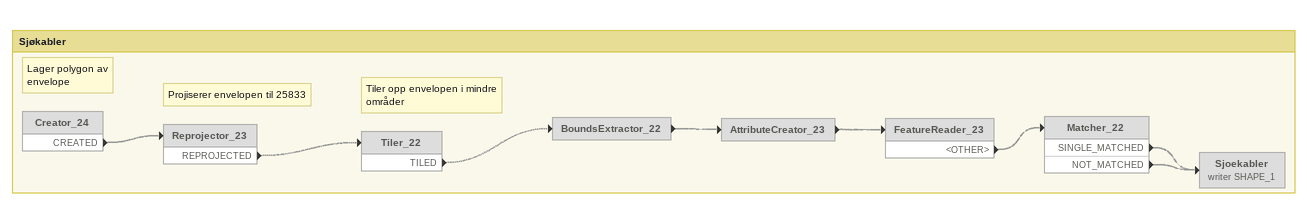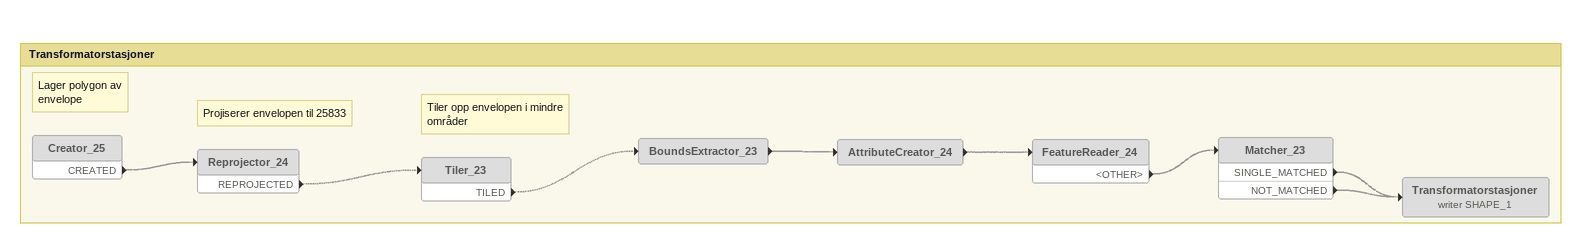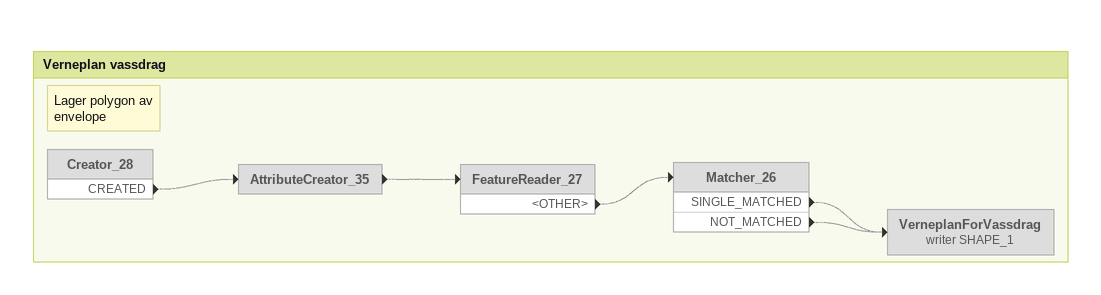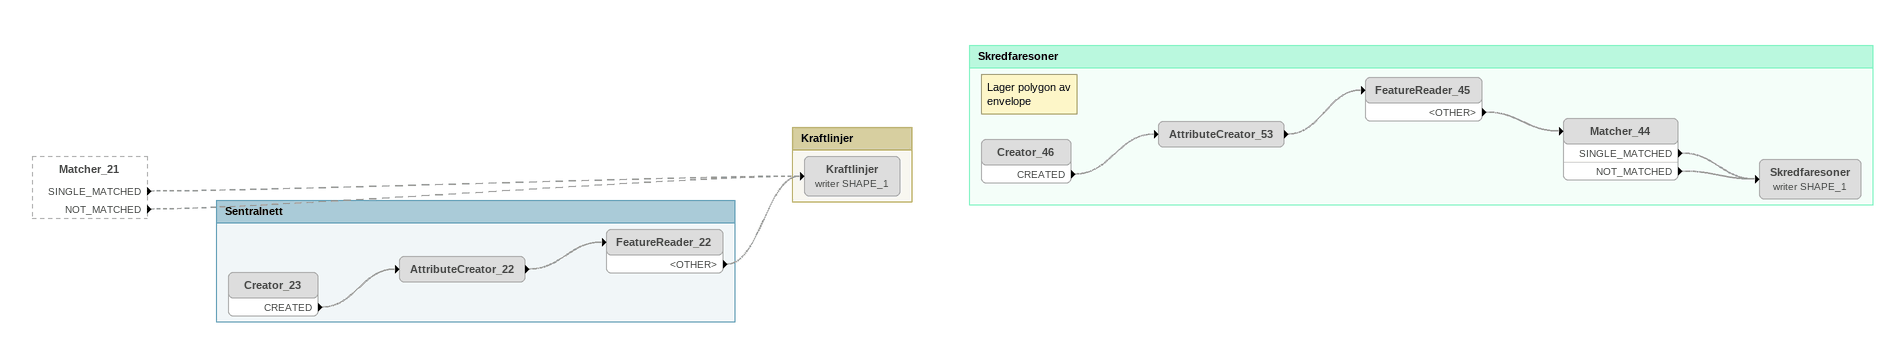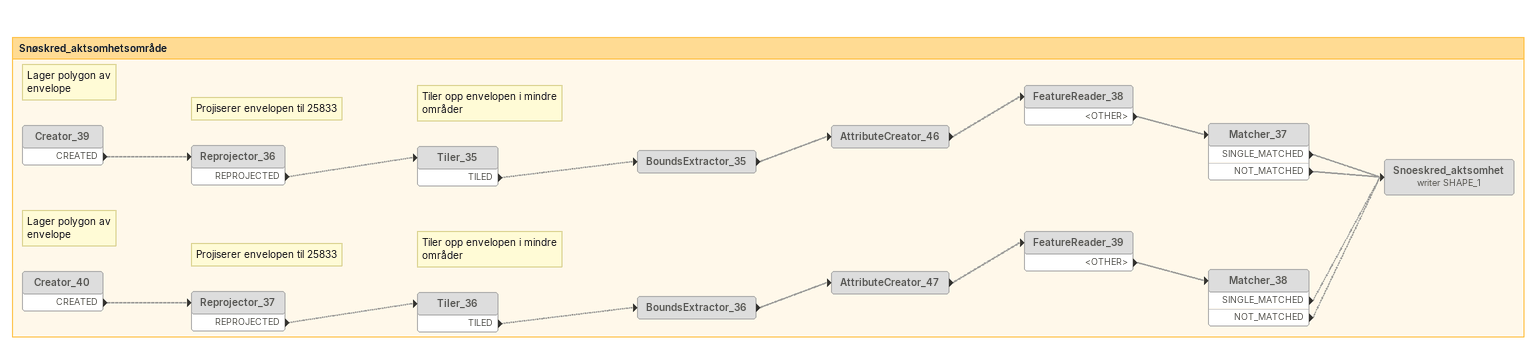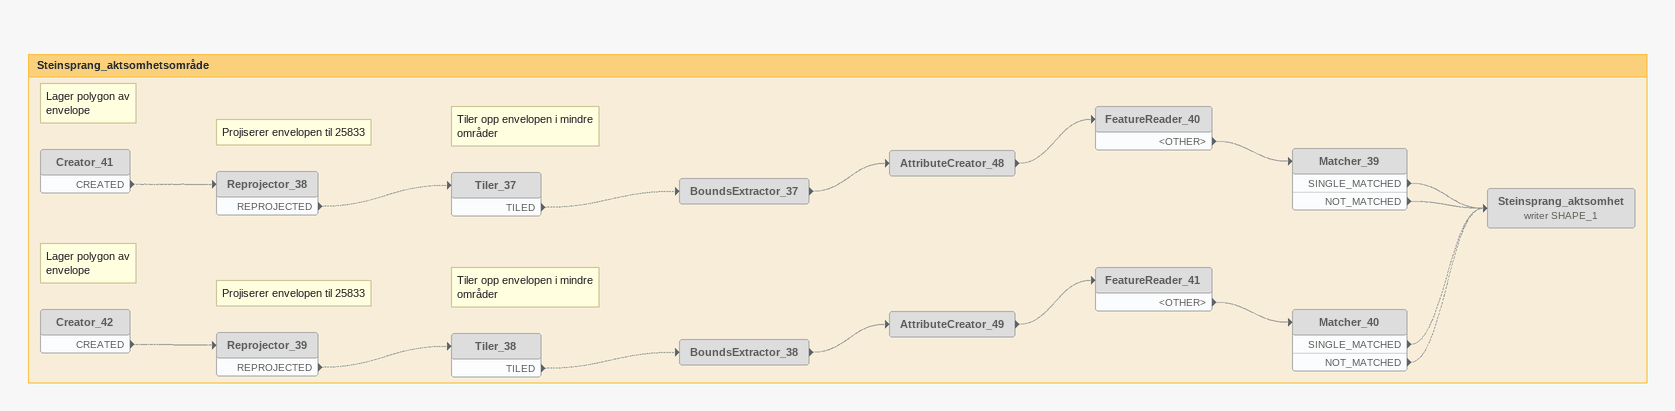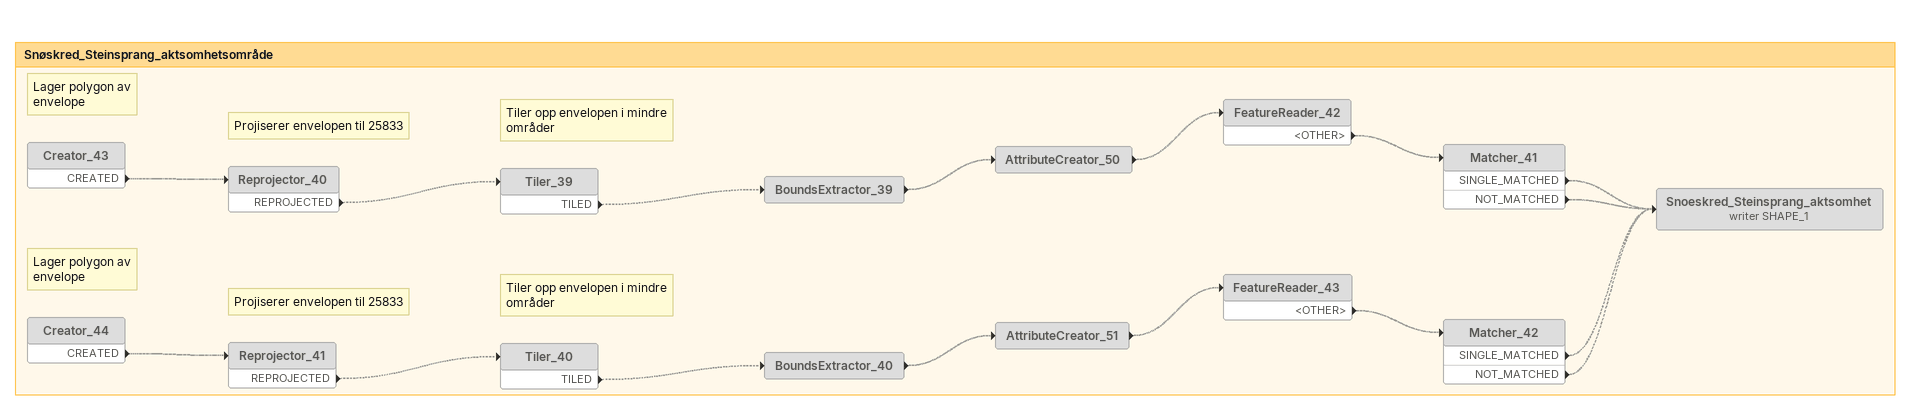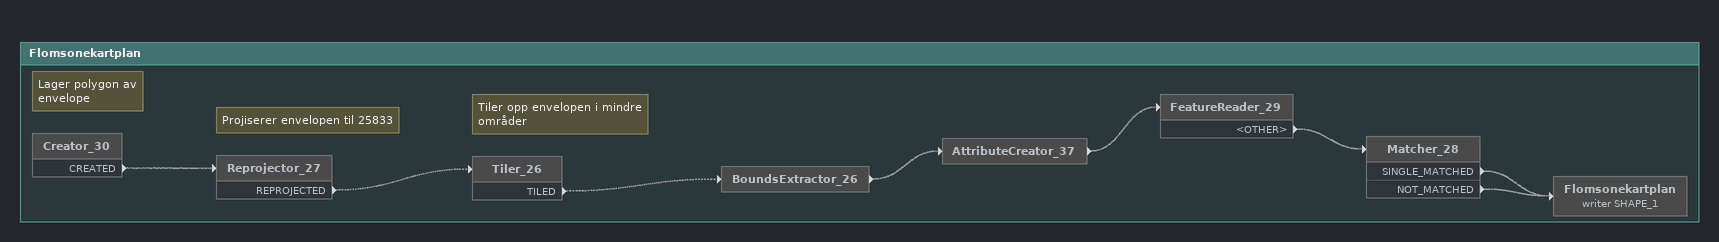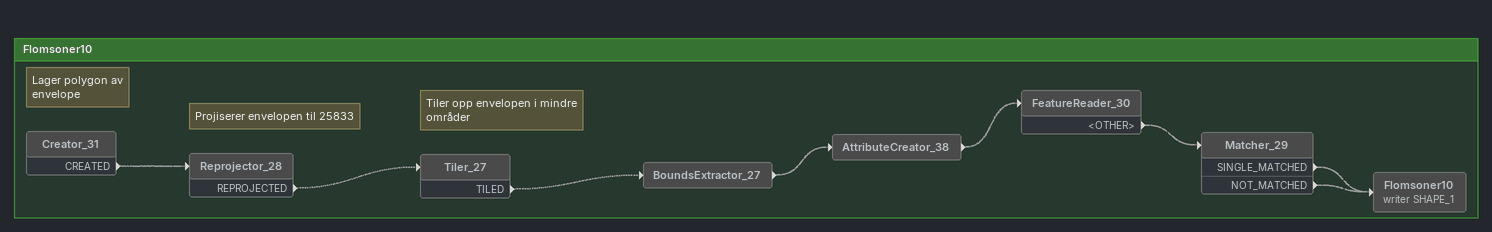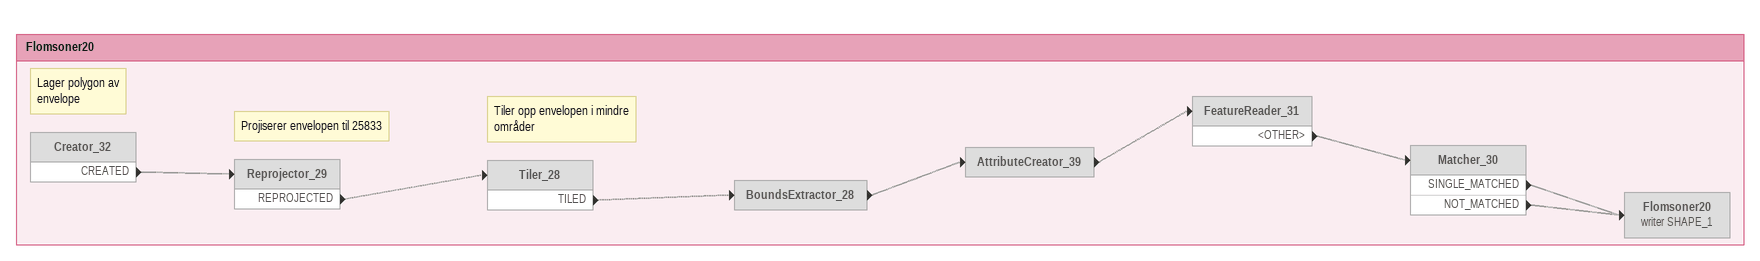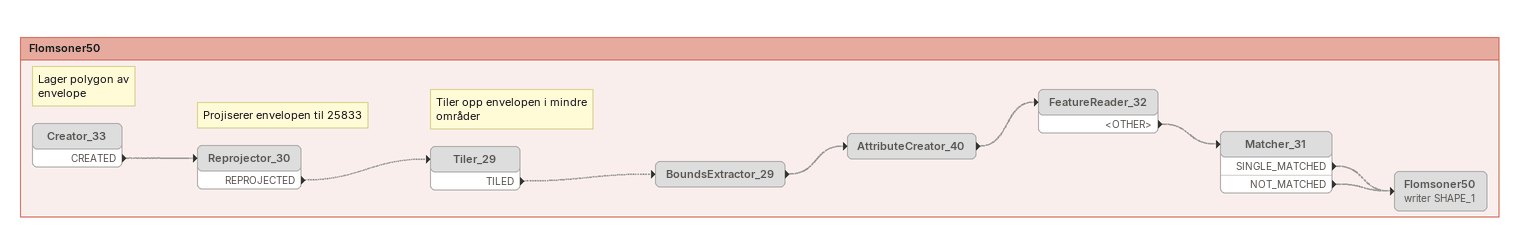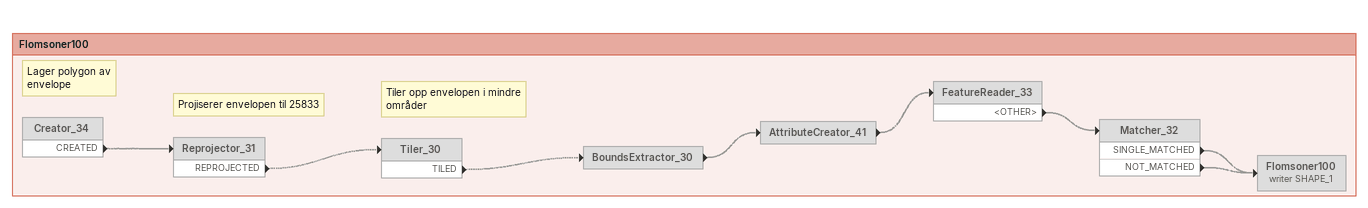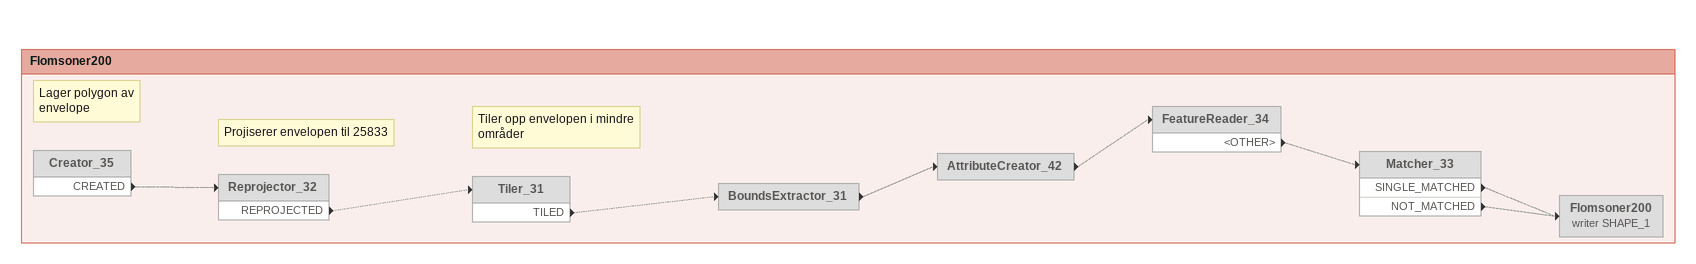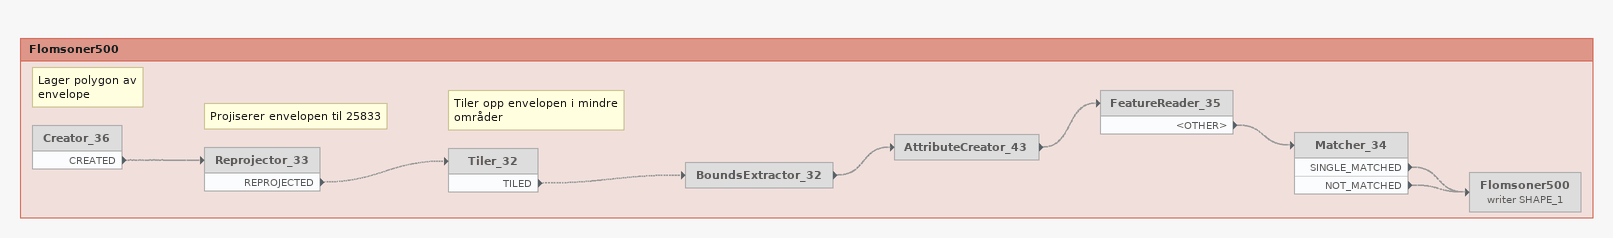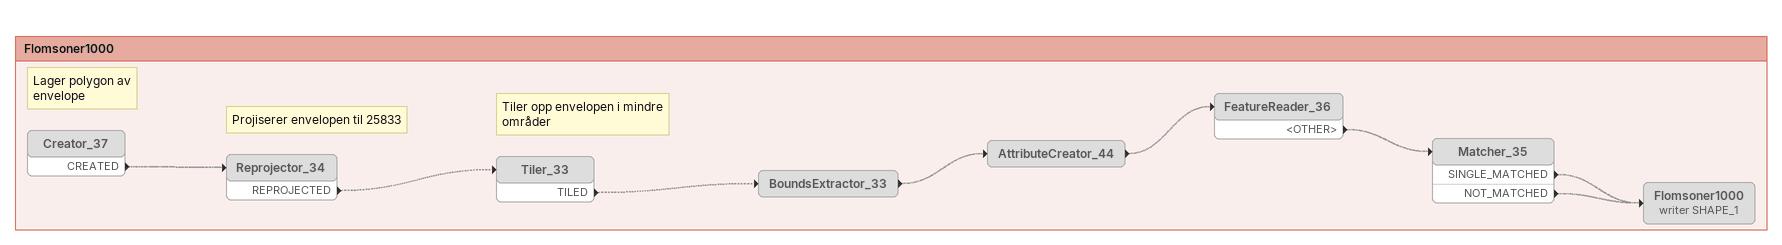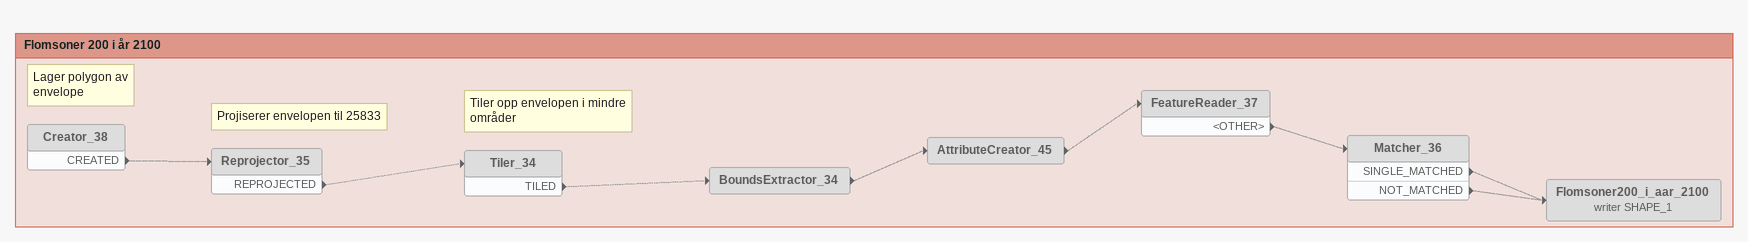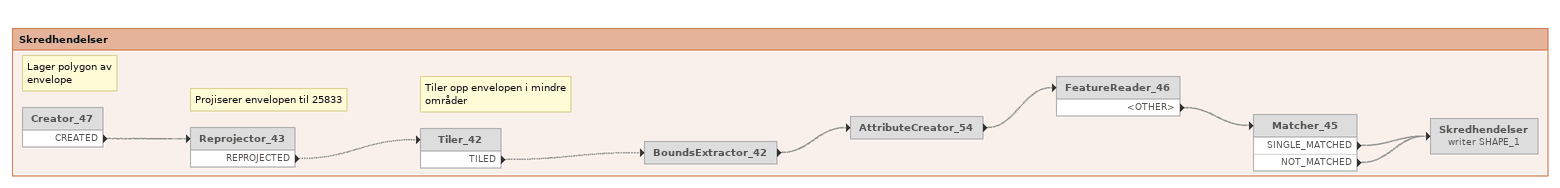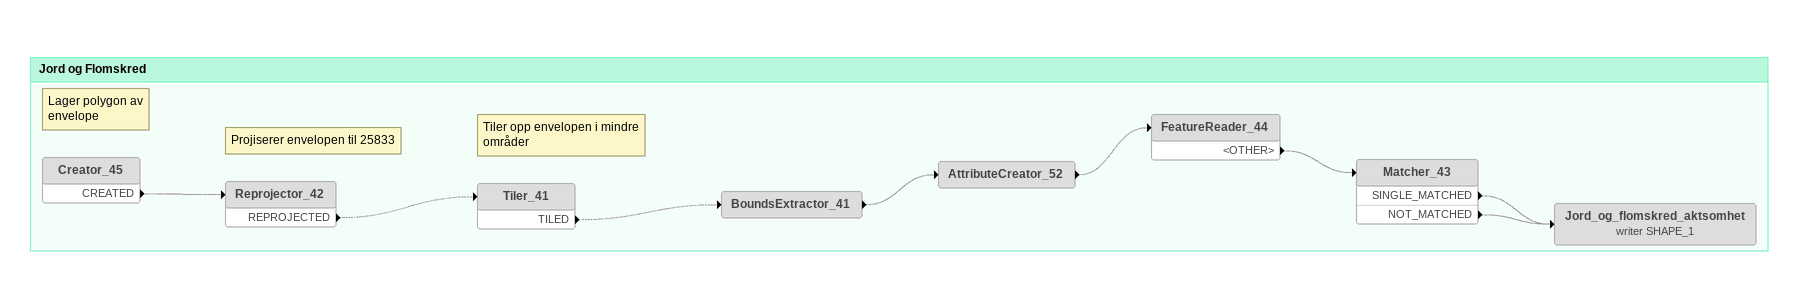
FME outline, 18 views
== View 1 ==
Bookmark: Sjøkabler
Note: Lager polygon av / envelope
Creator_24 [off]
    CREATED -> Reprojector_23 [off]
Note: Projiserer envelopen til 25833
Reprojector_23 [off]
    REPROJECTED -> Tiler_22 [off]
Note: Tiler opp envelopen i mindre / områder
Tiler_22 [off]
    TILED -> BoundsExtractor_22 [off]
BoundsExtractor_22 [off]
    -> AttributeCreator_23 [off]
AttributeCreator_23 [off]
    -> FeatureReader_23 [off]
FeatureReader_23 [off]
    <OTHER> -> Matcher_22 [off]
Matcher_22 [off]
    SINGLE_MATCHED -> Sjoekabler (writer SHAPE_1) [off]
    NOT_MATCHED -> Sjoekabler (writer SHAPE_1) [off]
Sjoekabler (writer SHAPE_1) [off]

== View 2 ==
Bookmark: Transformatorstasjoner
Note: Lager polygon av / envelope
Creator_25 [off]
    CREATED -> Reprojector_24 [off]
Note: Projiserer envelopen til 25833
Reprojector_24 [off]
    REPROJECTED -> Tiler_23 [off]
Note: Tiler opp envelopen i mindre / områder
Tiler_23 [off]
    TILED -> BoundsExtractor_23 [off]
BoundsExtractor_23 [off]
    -> AttributeCreator_24 [off]
AttributeCreator_24 [off]
    -> FeatureReader_24 [off]
FeatureReader_24 [off]
    <OTHER> -> Matcher_23 [off]
Matcher_23 [off]
    SINGLE_MATCHED -> Transformatorstasjoner (writer SHAPE_1) [off]
    NOT_MATCHED -> Transformatorstasjoner (writer SHAPE_1) [off]
Transformatorstasjoner (writer SHAPE_1) [off]

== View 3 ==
Bookmark: Verneplan vassdrag
Note: Lager polygon av / envelope
Creator_28 [off]
    CREATED -> AttributeCreator_35 [off]
AttributeCreator_35 [off]
    -> FeatureReader_27 [off]
FeatureReader_27 [off]
    <OTHER> -> Matcher_26 [off]
Matcher_26 [off]
    SINGLE_MATCHED -> VerneplanForVassdrag (writer SHAPE_1) [off]
    NOT_MATCHED -> VerneplanForVassdrag (writer SHAPE_1) [off]
VerneplanForVassdrag (writer SHAPE_1) [off]

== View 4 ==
Matcher_21 [outside]
    SINGLE_MATCHED -> Kraftlinjer (writer SHAPE_1) [off]
    NOT_MATCHED -> Kraftlinjer (writer SHAPE_1) [off]

Bookmark: Sentralnett
Creator_23 [off]
    CREATED -> AttributeCreator_22 [off]
AttributeCreator_22 [off]
    -> FeatureReader_22 [off]
FeatureReader_22 [off]
    <OTHER> -> Kraftlinjer (writer SHAPE_1) [off]

Bookmark: Kraftlinjer
Kraftlinjer (writer SHAPE_1) [off]

Bookmark: Skredfaresoner
Note: Lager polygon av / envelope
Creator_46 [off]
    CREATED -> AttributeCreator_53 [off]
AttributeCreator_53 [off]
    -> FeatureReader_45 [off]
FeatureReader_45 [off]
    <OTHER> -> Matcher_44 [off]
Matcher_44 [off]
    SINGLE_MATCHED -> Skredfaresoner (writer SHAPE_1) [off]
    NOT_MATCHED -> Skredfaresoner (writer SHAPE_1) [off]
Skredfaresoner (writer SHAPE_1) [off]

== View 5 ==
Bookmark: Snøskred_aktsomhetsområde
Note: Lager polygon av / envelope
Creator_39 [off]
    CREATED -> Reprojector_36 [off]
Note: Projiserer envelopen til 25833
Reprojector_36 [off]
    REPROJECTED -> Tiler_35 [off]
Note: Tiler opp envelopen i mindre / områder
Tiler_35 [off]
    TILED -> BoundsExtractor_35 [off]
BoundsExtractor_35 [off]
    -> AttributeCreator_46 [off]
AttributeCreator_46 [off]
    -> FeatureReader_38 [off]
FeatureReader_38 [off]
    <OTHER> -> Matcher_37 [off]
Matcher_37 [off]
    SINGLE_MATCHED -> Snoeskred_aktsomhet (writer SHAPE_1) [off]
    NOT_MATCHED -> Snoeskred_aktsomhet (writer SHAPE_1) [off]
Note: Lager polygon av / envelope
Creator_40 [off]
    CREATED -> Reprojector_37 [off]
Note: Projiserer envelopen til 25833
Reprojector_37 [off]
    REPROJECTED -> Tiler_36 [off]
Note: Tiler opp envelopen i mindre / områder
Tiler_36 [off]
    TILED -> BoundsExtractor_36 [off]
BoundsExtractor_36 [off]
    -> AttributeCreator_47 [off]
AttributeCreator_47 [off]
    -> FeatureReader_39 [off]
FeatureReader_39 [off]
    <OTHER> -> Matcher_38 [off]
Matcher_38 [off]
    SINGLE_MATCHED -> Snoeskred_aktsomhet (writer SHAPE_1) [off]
    NOT_MATCHED -> Snoeskred_aktsomhet (writer SHAPE_1) [off]
Snoeskred_aktsomhet (writer SHAPE_1) [off]

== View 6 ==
Bookmark: Steinsprang_aktsomhetsområde
Note: Lager polygon av / envelope
Creator_41 [off]
    CREATED -> Reprojector_38 [off]
Note: Projiserer envelopen til 25833
Reprojector_38 [off]
    REPROJECTED -> Tiler_37 [off]
Note: Tiler opp envelopen i mindre / områder
Tiler_37 [off]
    TILED -> BoundsExtractor_37 [off]
BoundsExtractor_37 [off]
    -> AttributeCreator_48 [off]
AttributeCreator_48 [off]
    -> FeatureReader_40 [off]
FeatureReader_40 [off]
    <OTHER> -> Matcher_39 [off]
Matcher_39 [off]
    SINGLE_MATCHED -> Steinsprang_aktsomhet (writer SHAPE_1) [off]
    NOT_MATCHED -> Steinsprang_aktsomhet (writer SHAPE_1) [off]
Note: Lager polygon av / envelope
Creator_42 [off]
    CREATED -> Reprojector_39 [off]
Note: Projiserer envelopen til 25833
Reprojector_39 [off]
    REPROJECTED -> Tiler_38 [off]
Note: Tiler opp envelopen i mindre / områder
Tiler_38 [off]
    TILED -> BoundsExtractor_38 [off]
BoundsExtractor_38 [off]
    -> AttributeCreator_49 [off]
AttributeCreator_49 [off]
    -> FeatureReader_41 [off]
FeatureReader_41 [off]
    <OTHER> -> Matcher_40 [off]
Matcher_40 [off]
    SINGLE_MATCHED -> Steinsprang_aktsomhet (writer SHAPE_1) [off]
    NOT_MATCHED -> Steinsprang_aktsomhet (writer SHAPE_1) [off]
Steinsprang_aktsomhet (writer SHAPE_1) [off]

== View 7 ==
Bookmark: Snøskred_Steinsprang_aktsomhetsområde
Note: Lager polygon av / envelope
Creator_43 [off]
    CREATED -> Reprojector_40 [off]
Note: Projiserer envelopen til 25833
Reprojector_40 [off]
    REPROJECTED -> Tiler_39 [off]
Note: Tiler opp envelopen i mindre / områder
Tiler_39 [off]
    TILED -> BoundsExtractor_39 [off]
BoundsExtractor_39 [off]
    -> AttributeCreator_50 [off]
AttributeCreator_50 [off]
    -> FeatureReader_42 [off]
FeatureReader_42 [off]
    <OTHER> -> Matcher_41 [off]
Matcher_41 [off]
    SINGLE_MATCHED -> Snoeskred_Steinsprang_aktsomhet (writer SHAPE_1) [off]
    NOT_MATCHED -> Snoeskred_Steinsprang_aktsomhet (writer SHAPE_1) [off]
Note: Lager polygon av / envelope
Creator_44 [off]
    CREATED -> Reprojector_41 [off]
Note: Projiserer envelopen til 25833
Reprojector_41 [off]
    REPROJECTED -> Tiler_40 [off]
Note: Tiler opp envelopen i mindre / områder
Tiler_40 [off]
    TILED -> BoundsExtractor_40 [off]
BoundsExtractor_40 [off]
    -> AttributeCreator_51 [off]
AttributeCreator_51 [off]
    -> FeatureReader_43 [off]
FeatureReader_43 [off]
    <OTHER> -> Matcher_42 [off]
Matcher_42 [off]
    SINGLE_MATCHED -> Snoeskred_Steinsprang_aktsomhet (writer SHAPE_1) [off]
    NOT_MATCHED -> Snoeskred_Steinsprang_aktsomhet (writer SHAPE_1) [off]
Snoeskred_Steinsprang_aktsomhet (writer SHAPE_1) [off]

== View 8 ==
Bookmark: Flomsonekartplan
Note: Lager polygon av / envelope
Creator_30 [off]
    CREATED -> Reprojector_27 [off]
Note: Projiserer envelopen til 25833
Reprojector_27 [off]
    REPROJECTED -> Tiler_26 [off]
Note: Tiler opp envelopen i mindre / områder
Tiler_26 [off]
    TILED -> BoundsExtractor_26 [off]
BoundsExtractor_26 [off]
    -> AttributeCreator_37 [off]
AttributeCreator_37 [off]
    -> FeatureReader_29 [off]
FeatureReader_29 [off]
    <OTHER> -> Matcher_28 [off]
Matcher_28 [off]
    SINGLE_MATCHED -> Flomsonekartplan (writer SHAPE_1) [off]
    NOT_MATCHED -> Flomsonekartplan (writer SHAPE_1) [off]
Flomsonekartplan (writer SHAPE_1) [off]

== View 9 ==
Bookmark: Flomsoner10
Note: Lager polygon av / envelope
Creator_31 [off]
    CREATED -> Reprojector_28 [off]
Note: Projiserer envelopen til 25833
Reprojector_28 [off]
    REPROJECTED -> Tiler_27 [off]
Note: Tiler opp envelopen i mindre / områder
Tiler_27 [off]
    TILED -> BoundsExtractor_27 [off]
BoundsExtractor_27 [off]
    -> AttributeCreator_38 [off]
AttributeCreator_38 [off]
    -> FeatureReader_30 [off]
FeatureReader_30 [off]
    <OTHER> -> Matcher_29 [off]
Matcher_29 [off]
    SINGLE_MATCHED -> Flomsoner10 (writer SHAPE_1) [off]
    NOT_MATCHED -> Flomsoner10 (writer SHAPE_1) [off]
Flomsoner10 (writer SHAPE_1) [off]

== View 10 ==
Bookmark: Flomsoner20
Note: Lager polygon av / envelope
Creator_32 [off]
    CREATED -> Reprojector_29 [off]
Note: Projiserer envelopen til 25833
Reprojector_29 [off]
    REPROJECTED -> Tiler_28 [off]
Note: Tiler opp envelopen i mindre / områder
Tiler_28 [off]
    TILED -> BoundsExtractor_28 [off]
BoundsExtractor_28 [off]
    -> AttributeCreator_39 [off]
AttributeCreator_39 [off]
    -> FeatureReader_31 [off]
FeatureReader_31 [off]
    <OTHER> -> Matcher_30 [off]
Matcher_30 [off]
    SINGLE_MATCHED -> Flomsoner20 (writer SHAPE_1) [off]
    NOT_MATCHED -> Flomsoner20 (writer SHAPE_1) [off]
Flomsoner20 (writer SHAPE_1) [off]

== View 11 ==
Bookmark: Flomsoner50
Note: Lager polygon av / envelope
Creator_33 [off]
    CREATED -> Reprojector_30 [off]
Note: Projiserer envelopen til 25833
Reprojector_30 [off]
    REPROJECTED -> Tiler_29 [off]
Note: Tiler opp envelopen i mindre / områder
Tiler_29 [off]
    TILED -> BoundsExtractor_29 [off]
BoundsExtractor_29 [off]
    -> AttributeCreator_40 [off]
AttributeCreator_40 [off]
    -> FeatureReader_32 [off]
FeatureReader_32 [off]
    <OTHER> -> Matcher_31 [off]
Matcher_31 [off]
    SINGLE_MATCHED -> Flomsoner50 (writer SHAPE_1) [off]
    NOT_MATCHED -> Flomsoner50 (writer SHAPE_1) [off]
Flomsoner50 (writer SHAPE_1) [off]

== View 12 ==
Bookmark: Flomsoner100
Note: Lager polygon av / envelope
Creator_34 [off]
    CREATED -> Reprojector_31 [off]
Note: Projiserer envelopen til 25833
Reprojector_31 [off]
    REPROJECTED -> Tiler_30 [off]
Note: Tiler opp envelopen i mindre / områder
Tiler_30 [off]
    TILED -> BoundsExtractor_30 [off]
BoundsExtractor_30 [off]
    -> AttributeCreator_41 [off]
AttributeCreator_41 [off]
    -> FeatureReader_33 [off]
FeatureReader_33 [off]
    <OTHER> -> Matcher_32 [off]
Matcher_32 [off]
    SINGLE_MATCHED -> Flomsoner100 (writer SHAPE_1) [off]
    NOT_MATCHED -> Flomsoner100 (writer SHAPE_1) [off]
Flomsoner100 (writer SHAPE_1) [off]

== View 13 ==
Bookmark: Flomsoner200
Note: Lager polygon av / envelope
Creator_35 [off]
    CREATED -> Reprojector_32 [off]
Note: Projiserer envelopen til 25833
Reprojector_32 [off]
    REPROJECTED -> Tiler_31 [off]
Note: Tiler opp envelopen i mindre / områder
Tiler_31 [off]
    TILED -> BoundsExtractor_31 [off]
BoundsExtractor_31 [off]
    -> AttributeCreator_42 [off]
AttributeCreator_42 [off]
    -> FeatureReader_34 [off]
FeatureReader_34 [off]
    <OTHER> -> Matcher_33 [off]
Matcher_33 [off]
    SINGLE_MATCHED -> Flomsoner200 (writer SHAPE_1) [off]
    NOT_MATCHED -> Flomsoner200 (writer SHAPE_1) [off]
Flomsoner200 (writer SHAPE_1) [off]

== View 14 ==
Bookmark: Flomsoner500
Note: Lager polygon av / envelope
Creator_36 [off]
    CREATED -> Reprojector_33 [off]
Note: Projiserer envelopen til 25833
Reprojector_33 [off]
    REPROJECTED -> Tiler_32 [off]
Note: Tiler opp envelopen i mindre / områder
Tiler_32 [off]
    TILED -> BoundsExtractor_32 [off]
BoundsExtractor_32 [off]
    -> AttributeCreator_43 [off]
AttributeCreator_43 [off]
    -> FeatureReader_35 [off]
FeatureReader_35 [off]
    <OTHER> -> Matcher_34 [off]
Matcher_34 [off]
    SINGLE_MATCHED -> Flomsoner500 (writer SHAPE_1) [off]
    NOT_MATCHED -> Flomsoner500 (writer SHAPE_1) [off]
Flomsoner500 (writer SHAPE_1) [off]

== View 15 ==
Bookmark: Flomsoner1000
Note: Lager polygon av / envelope
Creator_37 [off]
    CREATED -> Reprojector_34 [off]
Note: Projiserer envelopen til 25833
Reprojector_34 [off]
    REPROJECTED -> Tiler_33 [off]
Note: Tiler opp envelopen i mindre / områder
Tiler_33 [off]
    TILED -> BoundsExtractor_33 [off]
BoundsExtractor_33 [off]
    -> AttributeCreator_44 [off]
AttributeCreator_44 [off]
    -> FeatureReader_36 [off]
FeatureReader_36 [off]
    <OTHER> -> Matcher_35 [off]
Matcher_35 [off]
    SINGLE_MATCHED -> Flomsoner1000 (writer SHAPE_1) [off]
    NOT_MATCHED -> Flomsoner1000 (writer SHAPE_1) [off]
Flomsoner1000 (writer SHAPE_1) [off]

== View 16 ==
Bookmark: Flomsoner 200 i år 2100
Note: Lager polygon av / envelope
Creator_38 [off]
    CREATED -> Reprojector_35 [off]
Note: Projiserer envelopen til 25833
Reprojector_35 [off]
    REPROJECTED -> Tiler_34 [off]
Note: Tiler opp envelopen i mindre / områder
Tiler_34 [off]
    TILED -> BoundsExtractor_34 [off]
BoundsExtractor_34 [off]
    -> AttributeCreator_45 [off]
AttributeCreator_45 [off]
    -> FeatureReader_37 [off]
FeatureReader_37 [off]
    <OTHER> -> Matcher_36 [off]
Matcher_36 [off]
    SINGLE_MATCHED -> Flomsoner200_i_aar_2100 (writer SHAPE_1) [off]
    NOT_MATCHED -> Flomsoner200_i_aar_2100 (writer SHAPE_1) [off]
Flomsoner200_i_aar_2100 (writer SHAPE_1) [off]

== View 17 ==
Bookmark: Skredhendelser
Note: Lager polygon av / envelope
Creator_47 [off]
    CREATED -> Reprojector_43 [off]
Note: Projiserer envelopen til 25833
Reprojector_43 [off]
    REPROJECTED -> Tiler_42 [off]
Note: Tiler opp envelopen i mindre / områder
Tiler_42 [off]
    TILED -> BoundsExtractor_42 [off]
BoundsExtractor_42 [off]
    -> AttributeCreator_54 [off]
AttributeCreator_54 [off]
    -> FeatureReader_46 [off]
FeatureReader_46 [off]
    <OTHER> -> Matcher_45 [off]
Matcher_45 [off]
    SINGLE_MATCHED -> Skredhendelser (writer SHAPE_1) [off]
    NOT_MATCHED -> Skredhendelser (writer SHAPE_1) [off]
Skredhendelser (writer SHAPE_1) [off]

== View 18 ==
Bookmark: Jord og Flomskred
Note: Lager polygon av / envelope
Creator_45 [off]
    CREATED -> Reprojector_42 [off]
Note: Projiserer envelopen til 25833
Reprojector_42 [off]
    REPROJECTED -> Tiler_41 [off]
Note: Tiler opp envelopen i mindre / områder
Tiler_41 [off]
    TILED -> BoundsExtractor_41 [off]
BoundsExtractor_41 [off]
    -> AttributeCreator_52 [off]
AttributeCreator_52 [off]
    -> FeatureReader_44 [off]
FeatureReader_44 [off]
    <OTHER> -> Matcher_43 [off]
Matcher_43 [off]
    SINGLE_MATCHED -> Jord_og_flomskred_aktsomhet (writer SHAPE_1) [off]
    NOT_MATCHED -> Jord_og_flomskred_aktsomhet (writer SHAPE_1) [off]
Jord_og_flomskred_aktsomhet (writer SHAPE_1) [off]
